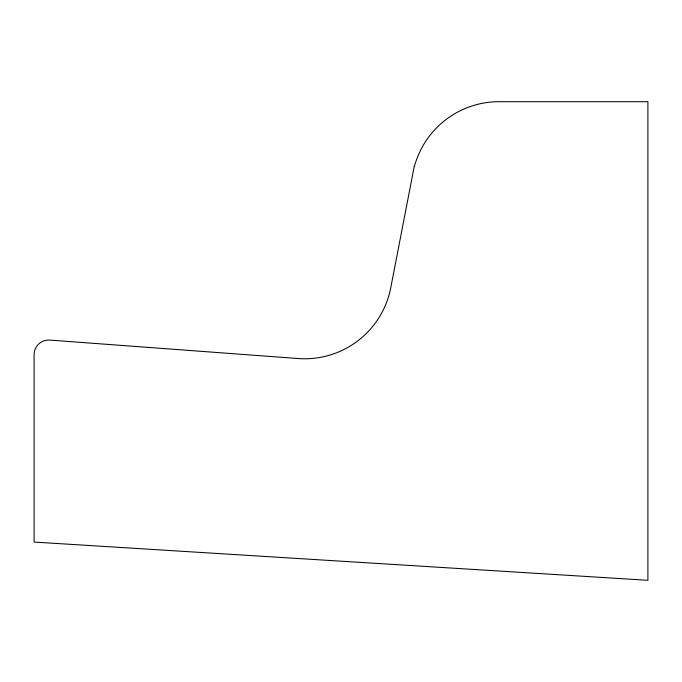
<?xml version="1.0" encoding="UTF-8"?>
<svg xmlns="http://www.w3.org/2000/svg" width="682" height="682" viewBox="0 0 682 682"><rect width="100%" height="100%" fill="white"/><g stroke="black" fill="none" stroke-linecap="round" stroke-linejoin="round"><path stroke-width="1.02" d="M414.213 166.587L390.76 287.753A87.688 87.688 0 0 1 298.179 358.536L49.795 340.088A14.612 14.612 0 0 0 34.1 354.666L34.1 542.071L647.9 580.305L647.9 101.695L499.045 101.695A87.688 87.688 0 0 0 415.858 161.651L414.213 166.587"/></g></svg>
